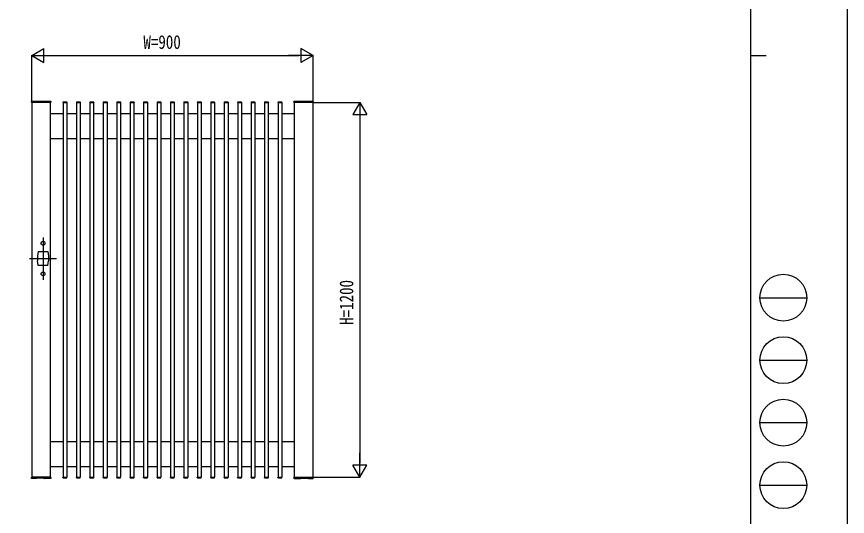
# Model space of a CAD drawing. Units: millimetres, scale not verified. Extents: x -4205 to 4205, y -2970 to 2970.
# Drawn here: x 1547 to 4205, y -1350 to 250 of the extents above; entities that cross this region are included whole.
import ezdxf
from ezdxf.enums import TextEntityAlignment as Align

# ---------------------------------------------------------------- set-up
doc = ezdxf.new("R2010")
doc.units = ezdxf.units.MM
doc.header["$LTSCALE"] = 20
for name, color, linetype in [('0-1_USER1', 3, 'Continuous'), ('0-2_YKK_12', 2, 'Continuous'), ('0-3_YKK_A1', 4, 'Continuous'), ('0-4_YKK_D', 6, 'Continuous'), ('0-5_YKK_ZWAK', 7, 'Continuous')]:
    doc.layers.add(name, color=color, linetype=linetype)
doc.styles.add('ＭＳ ゴシック', font='')
doc.styles.get('ＭＳ ゴシック').set_extended_font_data('MS Gothic')

msp = doc.modelspace()

# ---------------------------------------------------------------- linework, layer by layer
at = {"layer": '0-1_USER1'}
for p, q in [((1695.02, -25), (1695.02, -1225)), ((1738.02, -25), (1738.02, -1225))]:
    msp.add_line(p, q, dxfattribs=at)
at = {"layer": '0-2_YKK_12'}
for p, q in [((1631.02, -457.5), (1631.02, -592.5)), ((1588.02, -525), (1674.02, -525))]:
    msp.add_line(p, q, dxfattribs=at)
at = {"layer": '0-3_YKK_A1'}
for p, q in [((1594.02, -24.5), (1594.02, -22.5)), ((1655.52, -25), (1594.52, -25)), ((1595.02, -21.5), (1655.02, -21.5)), ((1656.02, -22.5), (1656.02, -24.5)), ((1694.82, -24.5), (1694.82, -25)), ((1694.82, -25), (1707.22, -25)), ((1695.02, -25), (1707.02, -25)), ((1695.82, -23.5), (1706.22, -23.5)), ((1707.02, -25), (1707.02, -1225)), ((1707.22, -24.5), (1707.22, -25)), ((1737.82, -24.5), (1737.82, -25)), ((1737.82, -25), (1750.22, -25)), ((1738.02, -25), (1750.02, -25)), ((1738.82, -23.5), (1749.22, -23.5)), ((1750.02, -25), (1750.02, -1225)), ((1750.22, -24.5), (1750.22, -25)), ((1780.82, -24.5), (1780.82, -25)), ((1780.82, -25), (1793.22, -25)), ((1781.02, -25), (1781.02, -1225)), ((1781.02, -25), (1793.02, -25)), ((1781.82, -23.5), (1792.22, -23.5)), ((1793.02, -25), (1793.02, -1225)), ((1793.22, -24.5), (1793.22, -25)), ((1823.82, -24.5), (1823.82, -25)), ((1823.82, -25), (1836.22, -25)), ((1824.02, -25), (1824.02, -1225)), ((1824.02, -25), (1836.02, -25)), ((1824.82, -23.5), (1835.22, -23.5)), ((1836.02, -25), (1836.02, -1225)), ((1836.22, -24.5), (1836.22, -25)), ((1866.82, -24.5), (1866.82, -25)), ((1866.82, -25), (1879.22, -25)), ((1867.02, -25), (1867.02, -1225)), ((1867.02, -25), (1879.02, -25)), ((1867.82, -23.5), (1878.22, -23.5)), ((1879.02, -25), (1879.02, -1225)), ((1879.22, -24.5), (1879.22, -25)), ((1909.82, -24.5), (1909.82, -25)), ((1909.82, -25), (1922.22, -25)), ((1910.02, -25), (1910.02, -1225)), ((1910.02, -25), (1922.02, -25)), ((1910.82, -23.5), (1921.22, -23.5)), ((1922.02, -25), (1922.02, -1225)), ((1922.22, -24.5), (1922.22, -25)), ((1952.82, -24.5), (1952.82, -25)), ((1952.82, -25), (1965.22, -25)), ((1953.02, -25), (1953.02, -1225)), ((1953.02, -25), (1965.02, -25)), ((1953.82, -23.5), (1964.22, -23.5)), ((1965.02, -25), (1965.02, -1225)), ((1965.22, -24.5), (1965.22, -25)), ((1995.82, -24.5), (1995.82, -25)), ((1995.82, -25), (2008.22, -25)), ((1996.02, -25), (1996.02, -1225)), ((1996.02, -25), (2008.02, -25)), ((1996.82, -23.5), (2007.22, -23.5)), ((2008.02, -25), (2008.02, -1225)), ((2008.22, -24.5), (2008.22, -25)), ((2038.82, -24.5), (2038.82, -25)), ((2038.82, -25), (2051.22, -25)), ((2039.02, -25), (2039.02, -1225)), ((2039.02, -25), (2051.02, -25)), ((2039.82, -23.5), (2050.22, -23.5)), ((2051.02, -25), (2051.02, -1225)), ((2051.22, -24.5), (2051.22, -25)), ((2081.82, -24.5), (2081.82, -25)), ((2081.82, -25), (2094.22, -25)), ((2082.02, -25), (2082.02, -1225)), ((2082.02, -25), (2094.02, -25)), ((2082.82, -23.5), (2093.22, -23.5)), ((2094.02, -25), (2094.02, -1225)), ((2094.22, -24.5), (2094.22, -25)), ((2124.82, -24.5), (2124.82, -25)), ((2124.82, -25), (2137.22, -25)), ((2125.02, -25), (2125.02, -1225)), ((2125.02, -25), (2137.02, -25)), ((2125.82, -23.5), (2136.22, -23.5)), ((2137.02, -25), (2137.02, -1225)), ((2137.22, -24.5), (2137.22, -25)), ((2167.82, -24.5), (2167.82, -25)), ((2167.82, -25), (2180.22, -25)), ((2168.02, -25), (2168.02, -1225)), ((2168.02, -25), (2180.02, -25)), ((2168.82, -23.5), (2179.22, -23.5)), ((2180.02, -25), (2180.02, -1225)), ((2180.22, -24.5), (2180.22, -25)), ((2210.82, -24.5), (2210.82, -25)), ((2210.82, -25), (2223.22, -25)), ((2211.02, -25), (2211.02, -1225)), ((2211.02, -25), (2223.02, -25)), ((2211.82, -23.5), (2222.22, -23.5)), ((2223.02, -25), (2223.02, -1225)), ((2223.22, -24.5), (2223.22, -25)), ((2253.82, -24.5), (2253.82, -25)), ((2253.82, -25), (2266.22, -25)), ((2254.02, -25), (2254.02, -1225)), ((2254.02, -25), (2266.02, -25)), ((2254.82, -23.5), (2265.22, -23.5)), ((2266.02, -25), (2266.02, -1225)), ((2266.22, -24.5), (2266.22, -25)), ((2296.82, -24.5), (2296.82, -25)), ((2296.82, -25), (2309.22, -25)), ((2297.02, -25), (2297.02, -1225)), ((2297.02, -25), (2309.02, -25)), ((2297.82, -23.5), (2308.22, -23.5)), ((2309.02, -25), (2309.02, -1225)), ((2309.22, -24.5), (2309.22, -25)), ((2339.82, -24.5), (2339.82, -25)), ((2339.82, -25), (2352.22, -25)), ((2340.02, -25), (2340.02, -1225)), ((2340.02, -25), (2352.02, -25)), ((2340.82, -23.5), (2351.22, -23.5)), ((2352.02, -25), (2352.02, -1225)), ((2352.22, -24.5), (2352.22, -25)), ((2382.82, -24.5), (2382.82, -25)), ((2382.82, -25), (2395.22, -25)), ((2383.02, -25), (2383.02, -1225)), ((2383.02, -25), (2395.02, -25)), ((2383.82, -23.5), (2394.22, -23.5)), ((2395.02, -25), (2395.02, -1225)), ((2395.22, -24.5), (2395.22, -25)), ((2434.02, -24.5), (2434.02, -22.5)), ((2495.52, -25), (2434.52, -25)), ((2435.02, -21.5), (2495.02, -21.5)), ((2496.02, -22.5), (2496.02, -24.5)), ((1655.02, -60), (1695.02, -60)), ((1707.02, -60), (1738.02, -60)), ((1750.02, -60), (1781.02, -60)), ((1793.02, -60), (1824.02, -60)), ((1836.02, -60), (1867.02, -60)), ((1879.02, -60), (1910.02, -60)), ((1922.02, -60), (1953.02, -60)), ((1965.02, -60), (1996.02, -60)), ((2008.02, -60), (2039.02, -60)), ((2051.02, -60), (2082.02, -60)), ((2094.02, -60), (2125.02, -60)), ((2137.02, -60), (2168.02, -60)), ((2180.02, -60), (2211.02, -60)), ((2223.02, -60), (2254.02, -60)), ((2266.02, -60), (2297.02, -60)), ((2309.02, -60), (2340.02, -60)), ((2352.02, -60), (2383.02, -60)), ((2395.02, -60), (2435.02, -60)), ((1655.02, -140), (1695.02, -140)), ((1707.02, -140), (1738.02, -140)), ((1750.02, -140), (1781.02, -140)), ((1793.02, -140), (1824.02, -140)), ((1836.02, -140), (1867.02, -140)), ((1879.02, -140), (1910.02, -140)), ((1922.02, -140), (1953.02, -140)), ((1965.02, -140), (1996.02, -140)), ((2008.02, -140), (2039.02, -140)), ((2051.02, -140), (2082.02, -140)), ((2094.02, -140), (2125.02, -140)), ((2137.02, -140), (2168.02, -140)), ((2180.02, -140), (2211.02, -140)), ((2223.02, -140), (2254.02, -140)), ((2266.02, -140), (2297.02, -140)), ((2309.02, -140), (2340.02, -140)), ((2352.02, -140), (2383.02, -140)), ((2395.02, -140), (2435.02, -140)), ((1616.02, -502.5), (1613.02, -517.5)), ((1616.02, -502.5), (1646.02, -502.5)), ((1646.02, -502.5), (1649.02, -517.5)), ((1613.02, -517.5), (1613.02, -532.5)), ((1649.02, -517.5), (1649.02, -532.5)), ((1616.02, -547.5), (1613.02, -532.5)), ((1646.02, -547.5), (1616.02, -547.5)), ((1646.02, -547.5), (1649.02, -532.5)), ((1655.02, -1110), (1695.02, -1110)), ((1707.02, -1110), (1738.02, -1110)), ((1750.02, -1110), (1781.02, -1110)), ((1793.02, -1110), (1824.02, -1110)), ((1836.02, -1110), (1867.02, -1110)), ((1879.02, -1110), (1910.02, -1110)), ((1922.02, -1110), (1953.02, -1110)), ((1965.02, -1110), (1996.02, -1110)), ((2008.02, -1110), (2039.02, -1110)), ((2051.02, -1110), (2082.02, -1110)), ((2094.02, -1110), (2125.02, -1110)), ((2137.02, -1110), (2168.02, -1110)), ((2180.02, -1110), (2211.02, -1110)), ((2223.02, -1110), (2254.02, -1110)), ((2266.02, -1110), (2297.02, -1110)), ((2309.02, -1110), (2340.02, -1110)), ((2352.02, -1110), (2383.02, -1110)), ((2395.02, -1110), (2435.02, -1110)), ((1655.02, -1190), (1695.02, -1190)), ((1707.02, -1190), (1738.02, -1190)), ((1750.02, -1190), (1781.02, -1190)), ((1793.02, -1190), (1824.02, -1190)), ((1836.02, -1190), (1867.02, -1190)), ((1879.02, -1190), (1910.02, -1190)), ((1922.02, -1190), (1953.02, -1190)), ((1965.02, -1190), (1996.02, -1190)), ((2008.02, -1190), (2039.02, -1190)), ((2051.02, -1190), (2082.02, -1190)), ((2094.02, -1190), (2125.02, -1190)), ((2137.02, -1190), (2168.02, -1190)), ((2180.02, -1190), (2211.02, -1190)), ((2223.02, -1190), (2254.02, -1190)), ((2266.02, -1190), (2297.02, -1190)), ((2309.02, -1190), (2340.02, -1190)), ((2352.02, -1190), (2383.02, -1190)), ((2395.02, -1190), (2435.02, -1190)), ((1594.02, -1225.53), (1594.02, -1225.59)), ((1594.02, -1225.59), (1594.07, -1226.48)), ((1594.07, -1227.56), (1594.02, -1226.52)), ((1595.02, -1225), (1594.52, -1225)), ((1655.02, -1225), (1595.02, -1225)), ((1609.11, -1228.5), (1595.07, -1228.5)), ((1609.61, -1227.93), (1609.65, -1227.24)), ((1609.61, -1228.03), (1609.61, -1227.93)), ((1633.26, -1227.18), (1610.18, -1227.17)), ((1633.79, -1227.25), (1633.83, -1228.03)), ((1638.92, -1228.5), (1634.33, -1228.5)), ((1654.96, -1228.5), (1645.11, -1228.5)), ((1655.52, -1225), (1655.02, -1225)), ((1656.02, -1226.52), (1655.96, -1227.56)), ((1655.97, -1226.48), (1656.02, -1225.59)), ((1656.02, -1225.59), (1656.02, -1225.53)), ((1694.82, -1225), (1707.22, -1225)), ((1694.82, -1225.5), (1694.82, -1225)), ((1695.02, -1225), (1707.02, -1225)), ((1695.82, -1226.5), (1706.22, -1226.5)), ((1707.22, -1225.5), (1707.22, -1225)), ((1737.82, -1225), (1750.22, -1225)), ((1737.82, -1225.5), (1737.82, -1225)), ((1738.02, -1225), (1750.02, -1225)), ((1738.82, -1226.5), (1749.22, -1226.5)), ((1750.22, -1225.5), (1750.22, -1225)), ((1780.82, -1225), (1793.22, -1225)), ((1780.82, -1225.5), (1780.82, -1225)), ((1781.02, -1225), (1793.02, -1225)), ((1781.82, -1226.5), (1792.22, -1226.5)), ((1793.22, -1225.5), (1793.22, -1225)), ((1823.82, -1225), (1836.22, -1225)), ((1823.82, -1225.5), (1823.82, -1225)), ((1824.02, -1225), (1836.02, -1225)), ((1824.82, -1226.5), (1835.22, -1226.5)), ((1836.22, -1225.5), (1836.22, -1225)), ((1866.82, -1225), (1879.22, -1225)), ((1866.82, -1225.5), (1866.82, -1225)), ((1867.02, -1225), (1879.02, -1225)), ((1867.82, -1226.5), (1878.22, -1226.5)), ((1879.22, -1225.5), (1879.22, -1225)), ((1909.82, -1225), (1922.22, -1225)), ((1909.82, -1225.5), (1909.82, -1225)), ((1910.02, -1225), (1922.02, -1225)), ((1910.82, -1226.5), (1921.22, -1226.5)), ((1922.22, -1225.5), (1922.22, -1225)), ((1952.82, -1225), (1965.22, -1225)), ((1952.82, -1225.5), (1952.82, -1225)), ((1953.02, -1225), (1965.02, -1225)), ((1953.82, -1226.5), (1964.22, -1226.5)), ((1965.22, -1225.5), (1965.22, -1225)), ((1995.82, -1225), (2008.22, -1225)), ((1995.82, -1225.5), (1995.82, -1225)), ((1996.02, -1225), (2008.02, -1225)), ((1996.82, -1226.5), (2007.22, -1226.5)), ((2008.22, -1225.5), (2008.22, -1225)), ((2038.82, -1225), (2051.22, -1225)), ((2038.82, -1225.5), (2038.82, -1225)), ((2039.02, -1225), (2051.02, -1225)), ((2039.82, -1226.5), (2050.22, -1226.5)), ((2051.22, -1225.5), (2051.22, -1225)), ((2081.82, -1225), (2094.22, -1225)), ((2081.82, -1225.5), (2081.82, -1225)), ((2082.02, -1225), (2094.02, -1225)), ((2082.82, -1226.5), (2093.22, -1226.5)), ((2094.22, -1225.5), (2094.22, -1225)), ((2124.82, -1225), (2137.22, -1225)), ((2124.82, -1225.5), (2124.82, -1225)), ((2125.02, -1225), (2137.02, -1225)), ((2125.82, -1226.5), (2136.22, -1226.5)), ((2137.22, -1225.5), (2137.22, -1225)), ((2167.82, -1225), (2180.22, -1225)), ((2167.82, -1225.5), (2167.82, -1225)), ((2168.02, -1225), (2180.02, -1225)), ((2168.82, -1226.5), (2179.22, -1226.5)), ((2180.22, -1225.5), (2180.22, -1225)), ((2210.82, -1225), (2223.22, -1225)), ((2210.82, -1225.5), (2210.82, -1225)), ((2211.02, -1225), (2223.02, -1225)), ((2211.82, -1226.5), (2222.22, -1226.5)), ((2223.22, -1225.5), (2223.22, -1225)), ((2253.82, -1225), (2266.22, -1225)), ((2253.82, -1225.5), (2253.82, -1225)), ((2254.02, -1225), (2266.02, -1225)), ((2254.82, -1226.5), (2265.22, -1226.5)), ((2266.22, -1225.5), (2266.22, -1225)), ((2296.82, -1225), (2309.22, -1225)), ((2296.82, -1225.5), (2296.82, -1225)), ((2297.02, -1225), (2309.02, -1225)), ((2297.82, -1226.5), (2308.22, -1226.5)), ((2309.22, -1225.5), (2309.22, -1225)), ((2339.82, -1225), (2352.22, -1225)), ((2339.82, -1225.5), (2339.82, -1225)), ((2340.02, -1225), (2352.02, -1225)), ((2340.82, -1226.5), (2351.22, -1226.5)), ((2352.22, -1225.5), (2352.22, -1225)), ((2382.82, -1225), (2395.22, -1225)), ((2382.82, -1225.5), (2382.82, -1225)), ((2383.02, -1225), (2395.02, -1225)), ((2383.82, -1226.5), (2394.22, -1226.5)), ((2395.22, -1225.5), (2395.22, -1225)), ((2434.02, -1225.59), (2434.02, -1225.53)), ((2434.07, -1226.48), (2434.02, -1225.59)), ((2434.02, -1226.52), (2434.07, -1227.56)), ((2434.52, -1225), (2435.02, -1225)), ((2435.02, -1225), (2495.02, -1225)), ((2435.08, -1228.5), (2444.93, -1228.5)), ((2451.12, -1228.5), (2455.71, -1228.5)), ((2456.25, -1227.25), (2456.21, -1228.03)), ((2456.78, -1227.18), (2479.86, -1227.17)), ((2480.43, -1227.93), (2480.39, -1227.24)), ((2480.43, -1228.03), (2480.43, -1227.93)), ((2480.93, -1228.5), (2494.97, -1228.5)), ((2495.02, -1225), (2495.52, -1225)), ((2495.96, -1227.56), (2496.02, -1226.52)), ((2496.02, -1225.59), (2495.97, -1226.48)), ((2496.02, -1225.53), (2496.02, -1225.59))]:
    msp.add_line(p, q, dxfattribs=at)
for points in [[(1595.02, -25), (1595.02, -1225), (1655.02, -1225), (1655.02, -25)], [(2435.02, -25), (2435.02, -1225), (2495.02, -1225), (2495.02, -25)]]:
    msp.add_lwpolyline(points, close=True, dxfattribs=at)
for points in [[(1594.02, -1226.53), (1594.02, -1226.42), (1594.02, -1226.08), (1594.02, -1225.53)], [(1594.07, -1226.48), (1594.07, -1226.85), (1594.07, -1227.15), (1594.07, -1227.36), (1594.07, -1227.51), (1594.07, -1227.53)], [(1595.07, -1228.48), (1594.92, -1228.47), (1594.77, -1228.43), (1594.63, -1228.36), (1594.5, -1228.28), (1594.38, -1228.17), (1594.28, -1228.05), (1594.21, -1227.92), (1594.15, -1227.78), (1594.12, -1227.66), (1594.11, -1227.6)], [(1610.18, -1227.18), (1610.01, -1227.18), (1609.84, -1227.19), (1609.69, -1227.2), (1609.57, -1227.22), (1609.47, -1227.24), (1609.44, -1227.25)], [(1633.26, -1227.18), (1633.26, -1227.18), (1633.26, -1227.18)], [(1633.26, -1227.18), (1633.26, -1227.18), (1633.26, -1227.18)], [(1633.99, -1227.25), (1633.97, -1227.24), (1633.9, -1227.23), (1633.8, -1227.21), (1633.68, -1227.2), (1633.55, -1227.19), (1633.41, -1227.18), (1633.26, -1227.18)], [(1645.11, -1228.5), (1645.08, -1228.5), (1644.95, -1228.49), (1644.75, -1228.49), (1644.47, -1228.48), (1644.12, -1228.47), (1643.72, -1228.46), (1643.27, -1228.45), (1642.78, -1228.44), (1642.27, -1228.44), (1641.76, -1228.44), (1641.25, -1228.44), (1640.77, -1228.45), (1640.31, -1228.46), (1639.91, -1228.47), (1639.56, -1228.48), (1639.28, -1228.49), (1639.08, -1228.49), (1638.95, -1228.5), (1638.92, -1228.5)], [(1641.69, -1228.44), (1641.9, -1228.44), (1642.12, -1228.44)], [(1655.93, -1227.61), (1655.91, -1227.7), (1655.87, -1227.84), (1655.8, -1227.99), (1655.7, -1228.13), (1655.58, -1228.25), (1655.45, -1228.34), (1655.3, -1228.42), (1655.13, -1228.47), (1654.97, -1228.48)], [(1655.97, -1227.55), (1655.97, -1227.55), (1655.97, -1227.49), (1655.97, -1227.33), (1655.97, -1227.08), (1655.97, -1226.48), (1655.97, -1226.48)], [(1656.02, -1225.53), (1656.02, -1226.08), (1656.02, -1226.42), (1656.02, -1226.53)], [(2434.02, -1225.53), (2434.02, -1226.08), (2434.02, -1226.42), (2434.02, -1226.53)], [(2434.07, -1227.55), (2434.07, -1227.55), (2434.07, -1227.49), (2434.07, -1227.33), (2434.07, -1227.08), (2434.07, -1226.48), (2434.07, -1226.48)], [(2434.11, -1227.61), (2434.13, -1227.7), (2434.17, -1227.84), (2434.24, -1227.99), (2434.34, -1228.13), (2434.46, -1228.25), (2434.59, -1228.34), (2434.74, -1228.42), (2434.91, -1228.47), (2435.07, -1228.48)], [(2444.93, -1228.5), (2444.96, -1228.5), (2445.09, -1228.49), (2445.29, -1228.49), (2445.57, -1228.48), (2445.92, -1228.47), (2446.32, -1228.46), (2446.77, -1228.45), (2447.26, -1228.44), (2447.77, -1228.44), (2448.28, -1228.44), (2448.79, -1228.44), (2449.27, -1228.45), (2449.73, -1228.46), (2450.13, -1228.47), (2450.48, -1228.48), (2450.76, -1228.49), (2450.96, -1228.49), (2451.09, -1228.5), (2451.12, -1228.5)], [(2448.35, -1228.44), (2448.14, -1228.44), (2447.92, -1228.44)], [(2456.05, -1227.25), (2456.07, -1227.24), (2456.14, -1227.23), (2456.24, -1227.21), (2456.36, -1227.2), (2456.49, -1227.19), (2456.63, -1227.18), (2456.78, -1227.18)], [(2456.78, -1227.18), (2456.78, -1227.18), (2456.78, -1227.18)], [(2456.78, -1227.18), (2456.78, -1227.18), (2456.78, -1227.18)], [(2479.86, -1227.18), (2480.03, -1227.18), (2480.2, -1227.19), (2480.35, -1227.2), (2480.47, -1227.22), (2480.56, -1227.24), (2480.6, -1227.25)], [(2494.97, -1228.48), (2495.12, -1228.47), (2495.27, -1228.43), (2495.41, -1228.36), (2495.54, -1228.28), (2495.66, -1228.17), (2495.76, -1228.05), (2495.83, -1227.92), (2495.89, -1227.78), (2495.92, -1227.66), (2495.93, -1227.6)], [(2495.97, -1226.48), (2495.97, -1226.85), (2495.97, -1227.15), (2495.97, -1227.36), (2495.97, -1227.51), (2495.97, -1227.53)], [(2496.02, -1226.53), (2496.02, -1226.42), (2496.02, -1226.08), (2496.02, -1225.53)]]:
    msp.add_lwpolyline(points, dxfattribs=at)
for centre in [(1631.02, -476), (1631.02, -574)]:
    msp.add_circle(centre, 6, dxfattribs=at)
for centre, radius, start, end in [((1595.02, -22.5), 1, 90, 180), ((1594.52, -24.5), 0.5, 180, 270), ((1655.02, -22.5), 1, 0, 90), ((1655.52, -24.5), 0.5, 270, 0), ((1695.82, -24.5), 1, 90, 180), ((1706.22, -24.5), 1, 0, 90), ((1738.82, -24.5), 1, 90, 180), ((1749.22, -24.5), 1, 0, 90), ((1781.82, -24.5), 1, 90, 180), ((1792.22, -24.5), 1, 0, 90), ((1824.82, -24.5), 1, 90, 180), ((1835.22, -24.5), 1, 0, 90), ((1867.82, -24.5), 1, 90, 180), ((1878.22, -24.5), 1, 0, 90), ((1910.82, -24.5), 1, 90, 180), ((1921.22, -24.5), 1, 0, 90), ((1953.82, -24.5), 1, 90, 180), ((1964.22, -24.5), 1, 0, 90), ((1996.82, -24.5), 1, 90, 180), ((2007.22, -24.5), 1, 0, 90), ((2039.82, -24.5), 1, 90, 180), ((2050.22, -24.5), 1, 0, 90), ((2082.82, -24.5), 1, 90, 180), ((2093.22, -24.5), 1, 0, 90), ((2125.82, -24.5), 1, 90, 180), ((2136.22, -24.5), 1, 0, 90), ((2168.82, -24.5), 1, 90, 180), ((2179.22, -24.5), 1, 0, 90), ((2211.82, -24.5), 1, 90, 180), ((2222.22, -24.5), 1, 0, 90), ((2254.82, -24.5), 1, 90, 180), ((2265.22, -24.5), 1, 0, 90), ((2297.82, -24.5), 1, 90, 180), ((2308.22, -24.5), 1, 0, 90), ((2340.82, -24.5), 1, 90, 180), ((2351.22, -24.5), 1, 0, 90), ((2383.82, -24.5), 1, 90, 180), ((2394.22, -24.5), 1, 0, 90), ((2435.02, -22.5), 1, 90, 180), ((2434.52, -24.5), 0.5, 180, 270), ((2495.02, -22.5), 1, 0, 90), ((2495.52, -24.5), 0.5, 270, 0), ((1594.52, -1225.5), 0.5, 90, 183), ((1609.11, -1228), 0.5, 270.59375, 357), ((1634.33, -1228), 0.5, 183, 269.48495), ((1655.52, -1225.5), 0.5, 357, 90), ((1695.82, -1225.5), 1, 180, 270), ((1706.22, -1225.5), 1, 270, 0), ((1738.82, -1225.5), 1, 180, 270), ((1749.22, -1225.5), 1, 270, 0), ((1781.82, -1225.5), 1, 180, 270), ((1792.22, -1225.5), 1, 270, 0), ((1824.82, -1225.5), 1, 180, 270), ((1835.22, -1225.5), 1, 270, 0), ((1867.82, -1225.5), 1, 180, 270), ((1878.22, -1225.5), 1, 270, 0), ((1910.82, -1225.5), 1, 180, 270), ((1921.22, -1225.5), 1, 270, 0), ((1953.82, -1225.5), 1, 180, 270), ((1964.22, -1225.5), 1, 270, 0), ((1996.82, -1225.5), 1, 180, 270), ((2007.22, -1225.5), 1, 270, 0), ((2039.82, -1225.5), 1, 180, 270), ((2050.22, -1225.5), 1, 270, 0), ((2082.82, -1225.5), 1, 180, 270), ((2093.22, -1225.5), 1, 270, 0), ((2125.82, -1225.5), 1, 180, 270), ((2136.22, -1225.5), 1, 270, 0), ((2168.82, -1225.5), 1, 180, 270), ((2179.22, -1225.5), 1, 270, 0), ((2211.82, -1225.5), 1, 180, 270), ((2222.22, -1225.5), 1, 270, 0), ((2254.82, -1225.5), 1, 180, 270), ((2265.22, -1225.5), 1, 270, 0), ((2297.82, -1225.5), 1, 180, 270), ((2308.22, -1225.5), 1, 270, 0), ((2340.82, -1225.5), 1, 180, 270), ((2351.22, -1225.5), 1, 270, 0), ((2383.82, -1225.5), 1, 180, 270), ((2394.22, -1225.5), 1, 270, 0), ((2434.52, -1225.5), 0.5, 90, 183), ((2455.71, -1228), 0.5, 270.51505, 357), ((2480.93, -1228), 0.5, 183, 269.40625), ((2495.52, -1225.5), 0.5, 357, 90)]:
    msp.add_arc(centre, radius, start, end, dxfattribs=at)
at = {"layer": '0-4_YKK_D'}
for p, q in [((1595.02, 125), (1633.99, 147.5)), ((1633.99, 102.5), (1633.99, 147.5)), ((2495.02, 125), (2456.05, 147.5)), ((2456.05, 147.5), (2456.05, 102.5)), ((1595.02, -24), (1595.02, 126)), ((1595.02, 125), (1633.99, 102.5)), ((1595.02, 125), (1672.96, 125)), ((1640.02, 125), (2450.02, 125)), ((2495.02, 125), (2417.08, 125)), ((2495.02, 125), (2456.05, 102.5)), ((2495.02, -24), (2495.02, 126)), ((2496.02, -25), (2646.02, -25)), ((2645.02, -25), (2622.52, -63.97)), ((2645.02, -25), (2667.52, -63.97)), ((2645.02, -25), (2645.02, -102.94)), ((2622.52, -63.97), (2667.52, -63.97)), ((2645.02, -70), (2645.02, -1180)), ((2645.02, -1225), (2645.02, -1147.06)), ((2645.02, -1225), (2622.52, -1186.03)), ((2667.52, -1186.03), (2622.52, -1186.03)), ((2645.02, -1225), (2667.52, -1186.03)), ((2496.02, -1225), (2646.02, -1225))]:
    msp.add_line(p, q, dxfattribs=at)
at = {"layer": '0-5_YKK_ZWAK'}
for p, q in [((3895.02, 2775), (3895.02, -2525)), ((3895.02, 125), (3945.02, 125)), ((3925.02, -650), (4075.02, -650)), ((3925.02, -850), (4075.02, -850)), ((3925.02, -1050), (4075.02, -1050)), ((3925.02, -1250), (4075.02, -1250))]:
    msp.add_line(p, q, dxfattribs=at)
msp.add_lwpolyline([(-4205, -2970), (4205, -2970), (4205, 2970), (-4205, 2970)], close=True, dxfattribs=at)
for centre in [(4000.02, -650), (4000.02, -850), (4000.02, -1050), (4000.02, -1250)]:
    msp.add_circle(centre, 75, dxfattribs=at)

# ---------------------------------------------------------------- texts
at = {"layer": '0-4_YKK_D', "style": 'ＭＳ ゴシック', "width": 0.8}
msp.add_text('W=900', height=43.99, dxfattribs=at).set_placement((1952.22, 133), align=Align.BOTTOM_LEFT)
msp.add_text('H=1200', height=43.99, rotation=90, dxfattribs=at).set_placement((2637.02, -737), align=Align.BOTTOM_LEFT)

doc.saveas('drawing.dxf')
